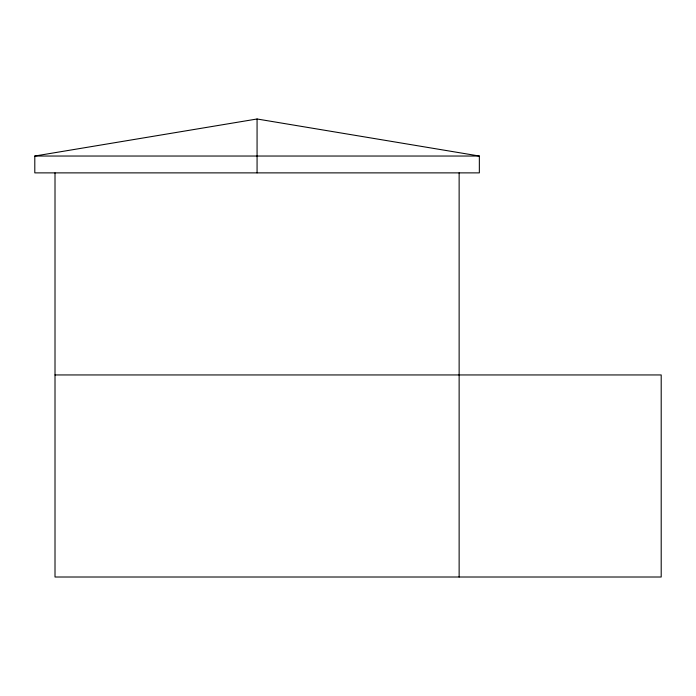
<?xml version="1.0" encoding="UTF-8"?>
<svg xmlns="http://www.w3.org/2000/svg" width="696" height="696" viewBox="0 0 696 696"><rect width="100%" height="100%" fill="white"/><g stroke="black" fill="none" stroke-linecap="round" stroke-linejoin="round"><path stroke-width="1.04" d="M34.8 156.035L257.068 118.99L479.344 156.035L479.344 172.878L34.8 172.878L34.8 156.035L479.344 156.035M55.01 374.944L661.2 374.944L661.2 577.01L55.01 577.01L55.01 172.878M459.134 172.878L459.134 577.01M257.068 118.99L257.068 172.878"/></g></svg>
